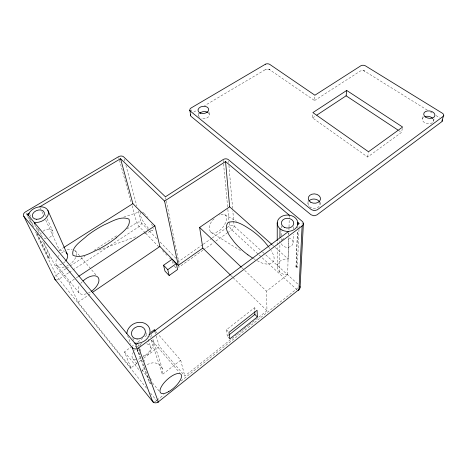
<?xml version="1.0" encoding="UTF-8"?>
<svg xmlns="http://www.w3.org/2000/svg" width="467" height="467" viewBox="0 0 467 467"><rect width="100%" height="100%" fill="white"/><g stroke="black" fill="none" stroke-linecap="round" stroke-linejoin="round"><path stroke-width="0.35" stroke-dasharray="2.33 1.75" d="M277.223 266.394L277.229 246.284M277.229 244.854L277.229 242.005M279.721 272.103L279.891 243.815M279.891 243.12L279.908 240.301M281.204 240.82L281.222 238.672M281.251 235.806L281.286 231.509M281.315 227.931L281.332 225.783M179.065 263.271L166.322 201.043M249.203 324.828L266.978 310.701L266.505 291.18L287.69 274.689L288.553 237.937M288.635 234.3L288.664 233.121M287.69 274.689A9.439 7.881 2.5 0 1 277.217 266.482A9.439 7.881 2.5 0 1 288.256 259.097L288.752 238.117M288.834 234.667L288.886 232.578M288.95 229.758L289.003 227.622M289.02 226.909L289.201 219.344M289.242 217.564L289.283 215.772M293.107 242.688L293.387 234.09M293.55 229.075L293.65 226.209M298.985 229.355L297.327 267.194L295.955 268.256L297.444 231.142M296.084 267.142L297.567 231.037M297.683 228.293L297.736 226.921M299.014 228.626L299.172 224.989M302.067 224.23L302.143 222.777M402.344 128.39L401.509 132.4L367.652 157.046L312.569 117.923L312.802 113.93M307.946 203.501L308.057 201.569M269.512 69.542L268.98 69.227L314.571 100.551L314.892 95.215M320.064 204.336L320.222 202.404M178.849 266.184L178.686 267.346L202.859 250.259M367.652 157.046L368.387 152.411M422.507 118.799L423.149 116.114M433.481 121.169L434.176 118.478M140.094 211.983C139.942 218.498 144.945 224.236 148.979 228.888M214.172 218.86C207.185 223.489 207.576 239.069 218.854 230.774C224.271 228.83 232.327 211.82 220.255 214.674M156.188 336.024L159.37 346.368L184.809 376.017L236.104 335.242M236.67 334.792L241.229 331.167M241.795 330.718L243.505 329.358M244.078 328.908L246.354 327.093M246.926 326.643L248.631 325.283M157.11 400.102L163.964 394.644M181.079 381.008L296.358 289.19A3.613 1.343 -48 0 0 298.226 287.164M229.782 338.89L227.301 336.269L228.427 335.382M227.301 336.269L226.477 329.749L254.533 307.741L256.062 309.247M142.342 371.043A10.753 9.492 -31.2 0 1 155.33 362.976A10.753 9.492 -31.2 0 1 162.347 374.505L180.682 360.203L158.523 334.705M43.629 242.052L54.738 265.238L68.988 282.751L78.047 302.196L130.935 367.879L138.477 362.176M139.061 361.732L143.124 358.662M143.702 358.224L159.37 346.368M130.935 367.879L124.479 351.908L130.906 347.144M131.49 346.712L134.414 344.547M137.917 341.949L142.593 338.482M144.928 336.748L148.436 334.15M203.449 249.845L213.466 242.764M215.824 241.095L227.026 233.179M227.616 232.764L231.743 229.846A3.345 1.64 -47.6 0 0 234.107 226.04L232.817 210.897M202.707 244.638L178.96 261.333L177.939 260.271M203.297 244.218L211.609 238.38M212.205 237.966L226.454 227.96M227.044 227.546L229.42 225.876A3.339 2.662 -5.4 0 1 234.107 226.04L262.016 251.468M78.047 302.196L91.287 293.183M68.988 282.751L75.642 278.344M76.244 277.947L78.059 276.744M312.569 117.923L315.797 115.798M68.614 272.775L58.883 279.149A3.666 2.096 -36.7 0 1 57.067 279.931M69.221 272.378L72.262 270.387M72.87 269.984L139.166 226.571A3.339 1.926 -43.1 0 0 141.326 222.8L138.133 210.874M65.958 268.7L56.198 275.057A3.678 2.79 -25.2 0 0 54.814 276.499M66.571 268.303L69.618 266.318M70.231 265.921L84.877 256.389M94.03 250.435L117.824 234.948M126.977 228.993L136.743 222.636A3.351 2.563 -15.2 0 1 141.326 222.8L148.955 230.605M150.421 230.068C151.973 231.801 153.865 230.132 153.053 228.293M314.571 100.551L360.285 71.072A3.006 1.903 4.2 0 1 360.571 70.937A3.497 2.212 4.2 0 1 360.898 70.826A3.403 2.154 4.2 0 1 364.388 71.054A3.421 2.166 4.2 0 1 364.797 71.264L364.978 71.381M36.584 233.144L48.305 257.323L49.911 256.307L42.55 240.99M45.766 220.103L59.461 250.248L63.127 247.919M265.052 69.811L204.458 105.746M265.081 69.793L265.233 69.706A4.127 2.644 -1.6 0 1 265.449 69.589M193.735 112.109L197.325 109.978M219.397 215.018L219.829 214.832M98.969 250.119L137.444 236.156M144.431 233.623L152.627 230.657M123.732 217.132L139.283 211.936M266.558 69.215L267.171 69.134M363.022 70.669L364.832 71.007L363.501 70.756L363.956 70.885M257.247 260.697C267.789 267.457 280.037 264.03 270.983 250.44M224.808 214.68L236.565 221.305M255.215 259.611L253.301 258.49M210.769 232.257L241.964 251.485M427.346 110.154L365.025 71.41M430.685 112.232L431.8 112.926M436.015 115.542L439.622 117.789M398.374 130.334L401.509 132.4M142.523 212.059L144.303 213.512M269.955 69.799L269.984 69.822A3.462 2.218 -1.6 0 0 265.379 69.525M272.518 245.058L274.689 246.996M275.232 247.481L288.256 259.097M297.327 267.194L296.02 266.027A9.439 7.881 2.5 0 1 295.955 268.256M262.553 251.952L265.238 254.398M265.776 254.889L299.049 285.203M241.754 267.591L266.505 291.18M230.984 275.588L232.548 277.112M233.068 277.62L266.978 310.701M149.463 231.124L157.093 238.929M160.14 242.052L175.907 258.187M144.636 213.839L144.968 214.184M145.243 232.84L139.166 226.571A3.31 0.817 56.3 0 1 136.743 222.636L132.079 205.813M145.751 233.366L159.434 247.481M162.475 250.616L165.009 253.231M165.511 253.75L167.034 255.321M169.568 257.936L170.578 258.981M173.619 262.115L174.635 263.16M174.331 266.172L176.187 268.093M226.477 329.749L228.153 331.506M145.307 214.546L145.646 214.919M155.692 331.447L158.05 334.162M75.456 250.931L80.633 256.978M81.1 257.527L96.149 275.116M152.686 341.202L179.573 372.631M57.015 265.84L79.156 292.99M132.826 358.784L137.847 364.937M141.95 369.969L148.792 378.358M152.44 382.835L159.743 391.778M48.305 257.323L49.216 258.444A9.573 7.145 -23.5 0 1 49.911 256.307M124.479 351.908L140.112 371.154M136.697 348.446L149.183 382.321L150.403 383.821L137.28 348.032M146.504 388.077L58.883 279.149A3.508 0.385 55.8 0 1 56.198 275.057L35.299 232.076M150.607 393.179L156.544 400.558A4.098 0.502 54.3 0 0 156.959 401.06M146.661 216.133L147.333 217.003M147.665 217.453L147.992 217.908M268.741 247.025L269.885 248.683M26.111 213.197L27.378 215.801M27.699 216.449L31.178 223.611M30.051 218.848L33.922 226.845M37.138 233.494L49.216 258.444M28.977 217.459L33.099 225.958M29.736 214.306L31.137 217.219M34.704 224.65L38.166 231.86M38.247 228.9L41.697 236.133M36.414 226.991L39.409 233.237M151.588 224.055L152.388 225.97M40.273 208.019L40.81 209.193M41.867 211.528L43.18 214.417M45.287 214.715L46.776 218.013M47.074 218.679L52.718 231.218M127.602 335.621L130.941 344.413M135.716 345.773L136.452 347.775M132.879 338.236L133.883 340.945M135.628 345.685L136.878 349.071M137.129 349.748L137.876 351.779M136.043 344.658L137.035 347.355M138.471 344.576L138.956 345.93M140.158 349.269L140.871 351.242M144.093 360.191L144.542 361.44M150.514 378.013L151.927 381.924M145.873 332.516L147.228 336.608M148.132 339.34L150.835 347.524M149.919 336.065L150.362 337.437M151.238 340.151L162.347 374.505M151.401 334.541L152.061 336.614M152.942 339.381L162.633 369.811M154.916 331.885L155.978 335.335M118.682 157.432L119.266 159.539M119.459 160.239L131.303 203.005M124.222 158.978L124.782 161.08M125.915 165.289L136.813 205.965M180.682 360.203L184.809 376.017M172.521 261.263L173.257 264.55M165.575 197.5L166.17 200.337M191.476 109.879L191.663 111.199M198.376 113.096L198.714 115.728M208.971 111.928L209.263 114.567M223.208 160.274L223.483 163.158M223.553 163.876L227.785 208.574M227.849 209.292L229.081 222.269M229.145 222.993L229.42 225.876A3.339 1.191 54.9 0 0 231.743 229.846L296.358 289.19A3.654 1.372 51.8 0 0 297.047 289.744M228.567 161.138L228.69 162.58M228.935 165.464L232.753 210.173M254.533 307.741L254.678 310.432M208.434 112.95A5.3 3.608 -6.1 0 1 207.681 117.55A5.3 3.608 -6.1 0 1 201.003 118.32M199.532 117.357A5.3 3.608 -6.1 0 1 199.368 113.679M319.837 202.55A6.077 4.67 4 0 1 313.404 208.352A6.077 4.67 4 0 1 308.664 201.359M433.125 119.027A5.616 3.689 9.4 0 1 430.971 123.422A5.616 3.689 9.4 0 1 423.826 122.08A5.616 3.689 9.4 0 1 423.668 117.252M65.217 261.573A9.573 7.145 -23.5 0 1 54.738 265.238M59.461 250.248A9.573 7.145 -23.5 0 1 64.709 251.304M74.416 250.043A11.868 6.987 -37.5 0 1 76.29 255.7M75.672 257.504A11.868 6.987 -37.5 0 1 70.009 264.159M68.252 265.297A11.868 6.987 -37.5 0 1 66.343 266.26M64.323 266.972A11.868 6.987 -37.5 0 1 57.079 258.274M58.299 256.383A11.868 6.987 -37.5 0 1 59.029 255.478M61.545 253.056A11.868 6.987 -37.5 0 1 64.248 251.223M67.236 249.886A11.868 6.987 -37.5 0 1 72.163 249.279M90.382 291.939A12.27 6.696 -38.8 0 1 88.444 292.984M86.407 293.784A12.27 6.696 -38.8 0 1 79.46 285.448M80.738 283.51A12.27 6.696 -38.8 0 1 82.326 281.677M151.168 340.285A13.263 5.843 -41.3 0 1 150.905 349.503A13.263 5.843 -41.3 0 1 137.841 359.374M135.996 359.701A13.263 5.843 -41.3 0 1 134.455 350.373M136.924 347.366A13.263 5.843 -41.3 0 1 141.67 343.327M156.544 400.558A4.226 1.611 -41.8 0 1 154.828 401.643M150.637 382.502A10.753 9.492 -31.2 0 1 149.183 382.321M43.087 231.247A6.036 4.366 -22.2 0 1 52.298 230.564A6.036 4.366 -22.2 0 1 48.591 237.843M46.245 238.328A6.036 4.366 -22.2 0 1 41.808 232.986M146.831 343.759A6.853 5.919 -27.7 0 1 150.672 350.956A6.853 5.919 -27.7 0 1 142.528 355.743M140.153 354.867A6.853 5.919 -27.7 0 1 137.724 349.952M139.213 346.397A6.853 5.919 -27.7 0 1 142.207 344.167M288.536 237.82A5.96 4.833 1.9 0 1 293.078 243.056A5.96 4.833 1.9 0 1 287.351 247.329A5.96 4.833 1.9 0 1 281.274 243.249M282.045 239.945A5.96 4.833 1.9 0 1 284.963 237.977"/><path stroke-width="0.7" d="M277.229 240.581L277.235 222.777M279.926 237.446L279.978 228.69M297.73 224.113L297.806 222.327L299.236 223.535L297.748 224.645M153.958 401.953A4.226 1.611 -41.8 0 1 152.668 401.567L54.902 279.248L23.829 216.314A4.191 2.925 -21.8 0 1 25.481 211.89L118.49 156.731A3.789 2.65 -13.2 0 1 123.656 156.871L165.429 196.794L223.144 159.551A3.783 2.761 -5 0 1 228.445 159.696L302.213 221.329A4.145 3.275 3 0 1 302.12 225.958L298.956 289.575A3.654 1.372 51.8 0 1 298.15 290.252M300.065 287.427L303.381 223.675M316.871 115.086L346.117 95.811L346.701 90.452L402.624 127.053L368.492 151.752L312.878 112.6L346.701 90.452M442.068 120.947L443.236 116.645M116.137 237.896C120.842 233.062 131.507 226.991 128.985 219.14C120.755 215.503 111.66 221.749 104.106 224.878A99.22 81.83 -19.6 0 0 87.031 235.765C81.865 240.82 70.966 246.88 72.951 255.251C81.468 259.243 91.071 252.413 98.905 249.133A88.917 62.473 -18.9 0 0 116.125 237.89M257.399 316.965L229.782 338.89L228.993 332.387L257.083 310.257L257.399 316.965L254.894 314.472L254.748 311.781M228.988 334.938L254.894 314.472M23.829 216.314L132.161 347.541A4.845 4.145 -27.7 0 0 138.722 347.874L302.12 225.958M150.777 332.416L154.279 329.819L155.225 330.905M137.981 343.222L136.043 344.658L27.395 214.19L29.17 213.133M149.469 334.693L288.705 231.352M169.142 275.512L177.583 269.541L176.304 263.645L172.084 259.296L163.549 265.244L164.985 271.123L169.142 275.512L167.752 269.657L163.549 265.244M178.271 265.402L202.812 248.105L199.619 227.435L229.653 206.805L225.543 161.57L164.577 201.09L178.271 265.402L159.901 246.483L154.892 225.859L132.879 203.647L120.55 158.722L39.742 206.84M167.752 269.657L176.304 263.645M92.489 292.365L159.901 246.483M78.666 276.341L154.892 225.859M63.74 247.528L132.879 203.647M252.373 257.912L247.901 254.848M346.117 95.811L397.849 129.989M225.543 161.57L289.301 215.176M229.653 206.805L271.975 244.574M199.619 227.435L241.229 267.089M120.55 158.722L164.577 201.09M202.812 248.105L230.459 275.075M268.14 246.214L264.941 242.297A98.677 83.459 -14.9 0 0 251.316 230.091C244.615 225.923 236.29 219.449 228.054 222.561C222.957 228.935 230.622 237.061 234.376 242.262A88.958 68.38 3.4 0 0 247.913 254.842M27.395 214.19L28.032 215.497M35.031 224.102L34.196 222.356A10.455 7.367 -21.3 0 0 47.903 215.392A10.455 7.367 -21.3 0 0 40.752 206.805A10.455 7.367 -21.3 0 0 28.359 215.345M47.903 210.424L67.225 254.171M132.161 347.541L152.668 401.567A4.191 3.754 -37 0 0 158.319 401.889L298.956 289.575A3.619 3.088 5 0 0 299.791 286.189M138.722 347.874L158.319 401.889A4.098 0.502 54.3 0 1 157.735 401.894M154.279 329.819L154.705 331.196M189.9 110.311L190.495 114.532M189.929 110.481A3.567 2.399 -6.7 0 1 191.207 107.906L265.133 64.388A4.162 2.644 -1.6 0 1 265.355 64.271M265.285 64.213A3.491 2.218 -1.6 0 1 269.897 64.487L314.892 95.215L360.962 65.707A3.03 1.897 4.1 0 1 361.254 65.573A3.526 2.212 4.1 0 1 361.581 65.462A3.432 2.154 4.1 0 1 365.101 65.689A3.45 2.166 4.1 0 1 365.509 65.9L442.132 113.067A4.098 2.656 9.8 0 1 443.708 115.804M442.103 119.902A4.063 2.656 10 0 1 442.243 121.186M442.091 121.157A3.701 2.417 10 0 1 441.683 121.782L316.883 214.943L313.999 215.807L311.034 214.762L191.377 116.651A4.279 2.901 -6.7 0 1 190.624 115.758M190.67 115.746A3.538 2.399 -6.8 0 1 190.758 114.368M443.551 115.775A3.736 2.423 9.8 0 1 443.142 116.4L317.28 209.823L314.367 210.693L311.372 209.642L190.635 111.385A4.314 2.901 -6.7 0 1 189.882 110.492M199.631 113.364A5.3 3.608 -6.1 0 1 207.757 112.413M308.973 200.968A6.077 4.67 4 0 1 314.635 199.088A6.077 4.67 4 0 1 319.638 202.118M424.894 116.616A5.616 3.689 9.4 0 1 432.6 118.344M126.831 333.59A11.92 10.122 -25.6 0 1 140.059 322.294A11.92 10.122 -25.6 0 1 149.714 333.887A11.92 10.122 -25.6 0 1 134.712 343.058M83.19 280.83A12.27 6.696 -38.8 0 1 98.14 277.451A12.27 6.696 -38.8 0 1 91.287 291.355M54.435 277.713A3.678 2.79 -25.2 0 0 54.902 279.248A3.666 2.096 -36.7 0 0 56.174 279.996M65.97 252.268A9.573 7.145 -23.5 0 1 65.853 260.831M200.641 113.16A5.347 3.608 -6.1 0 0 208.696 109.634A5.347 3.608 -6.1 0 0 200.763 106.885A5.347 3.608 -6.1 0 0 200.641 113.16M310.829 202.293A6.141 4.682 3.9 0 0 320.485 199.181A6.141 4.682 3.9 0 0 311.822 194.231A6.141 4.682 3.9 0 0 310.829 202.293M425.706 117.135A5.668 3.695 9.3 0 0 434.865 115.787A5.668 3.695 9.3 0 0 427.41 110.948A5.668 3.695 9.3 0 0 425.706 117.135M282.056 230.079A10.327 8.172 1.6 0 0 297.876 223.635A10.327 8.172 1.6 0 0 282.733 215.935A10.327 8.172 1.6 0 0 282.056 230.079M168.622 391.667A13.788 5.318 -42.4 0 0 180.992 374.283A13.788 5.318 -42.4 0 0 162.668 384.627A13.788 5.318 -42.4 0 0 168.622 391.667M36.624 219.297A6.275 4.419 -21.3 0 0 44.26 212.467A6.275 4.419 -21.3 0 0 34.202 212.03A6.275 4.419 -21.3 0 0 36.624 219.297M137.105 338.978A7.151 6.071 -25.6 0 0 145.009 329.906A7.151 6.071 -25.6 0 0 133.165 329.217A7.151 6.071 -25.6 0 0 137.105 338.978M284.321 227.318A6.194 4.904 1.6 0 0 293.743 223.343A6.194 4.904 1.6 0 0 284.584 218.825A6.194 4.904 1.6 0 0 284.321 227.318"/></g></svg>
